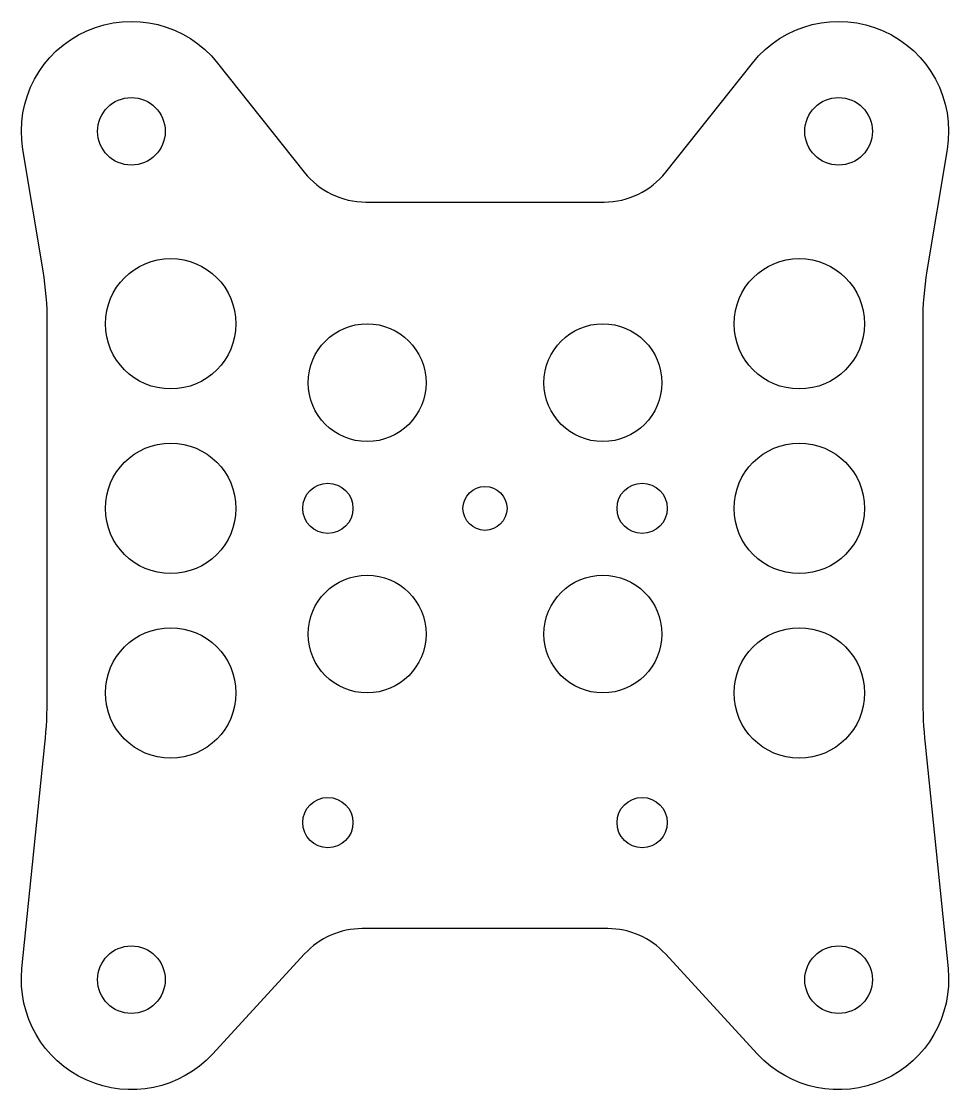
# Model space of a CAD drawing. Header units: millimetres. Extents: x -73.5 to -14.5, y -37 to 31.
import ezdxf

# ---------------------------------------------------------------- set-up
doc = ezdxf.new("R2010")
doc.units = ezdxf.units.MM
doc.layers.get('0').update_dxf_attribs({"linetype": 'CONTINUOUS'})

msp = doc.modelspace()

# ---------------------------------------------------------------- linework, layer by layer
msp.add_lwpolyline([(-55.501, 21.394, 0.229007), (-51.583, 19.5), (-36.417, 19.5, 0.229007), (-32.499, 21.394), (-26.985, 28.349, -0.77444), (-14.595, 22.853), (-15.88, 15.113, 0.041159), (-16.15, 11.837), (-16.15, -11.958, 0.025447), (-15.995, -15.006), (-14.536, -29.289, -0.721379), (-26.652, -34.739), (-32.514, -28.365, 0.209789), (-36.194, -26.75), (-51.806, -26.75, 0.209789), (-55.486, -28.365), (-61.348, -34.739, -0.721379), (-73.464, -29.289), (-72.005, -15.006, 0.025447), (-71.85, -11.958), (-71.85, 11.837, 0.041159), (-72.12, 15.113), (-73.405, 22.853, -0.77444), (-61.015, 28.349)], format="xyb", close=True)
for centre, radius in [((-66.5, 24), 2.15), ((-21.5, 24), 2.15), ((-64, 11.75), 4.15), ((-24, 11.75), 4.15), ((-51.5, 8), 3.75), ((-36.5, 8), 3.75), ((-64, 0), 4.15), ((-24, 0), 4.15), ((-54, 0), 1.6), ((-44, 0), 1.4), ((-34, 0), 1.6), ((-51.5, -8), 3.75), ((-36.5, -8), 3.75), ((-64, -11.75), 4.15), ((-24, -11.75), 4.15), ((-54, -20), 1.6), ((-34, -20), 1.6), ((-66.5, -30), 2.15), ((-21.5, -30), 2.15)]:
    msp.add_circle(centre, radius)

doc.saveas('drawing.dxf')
